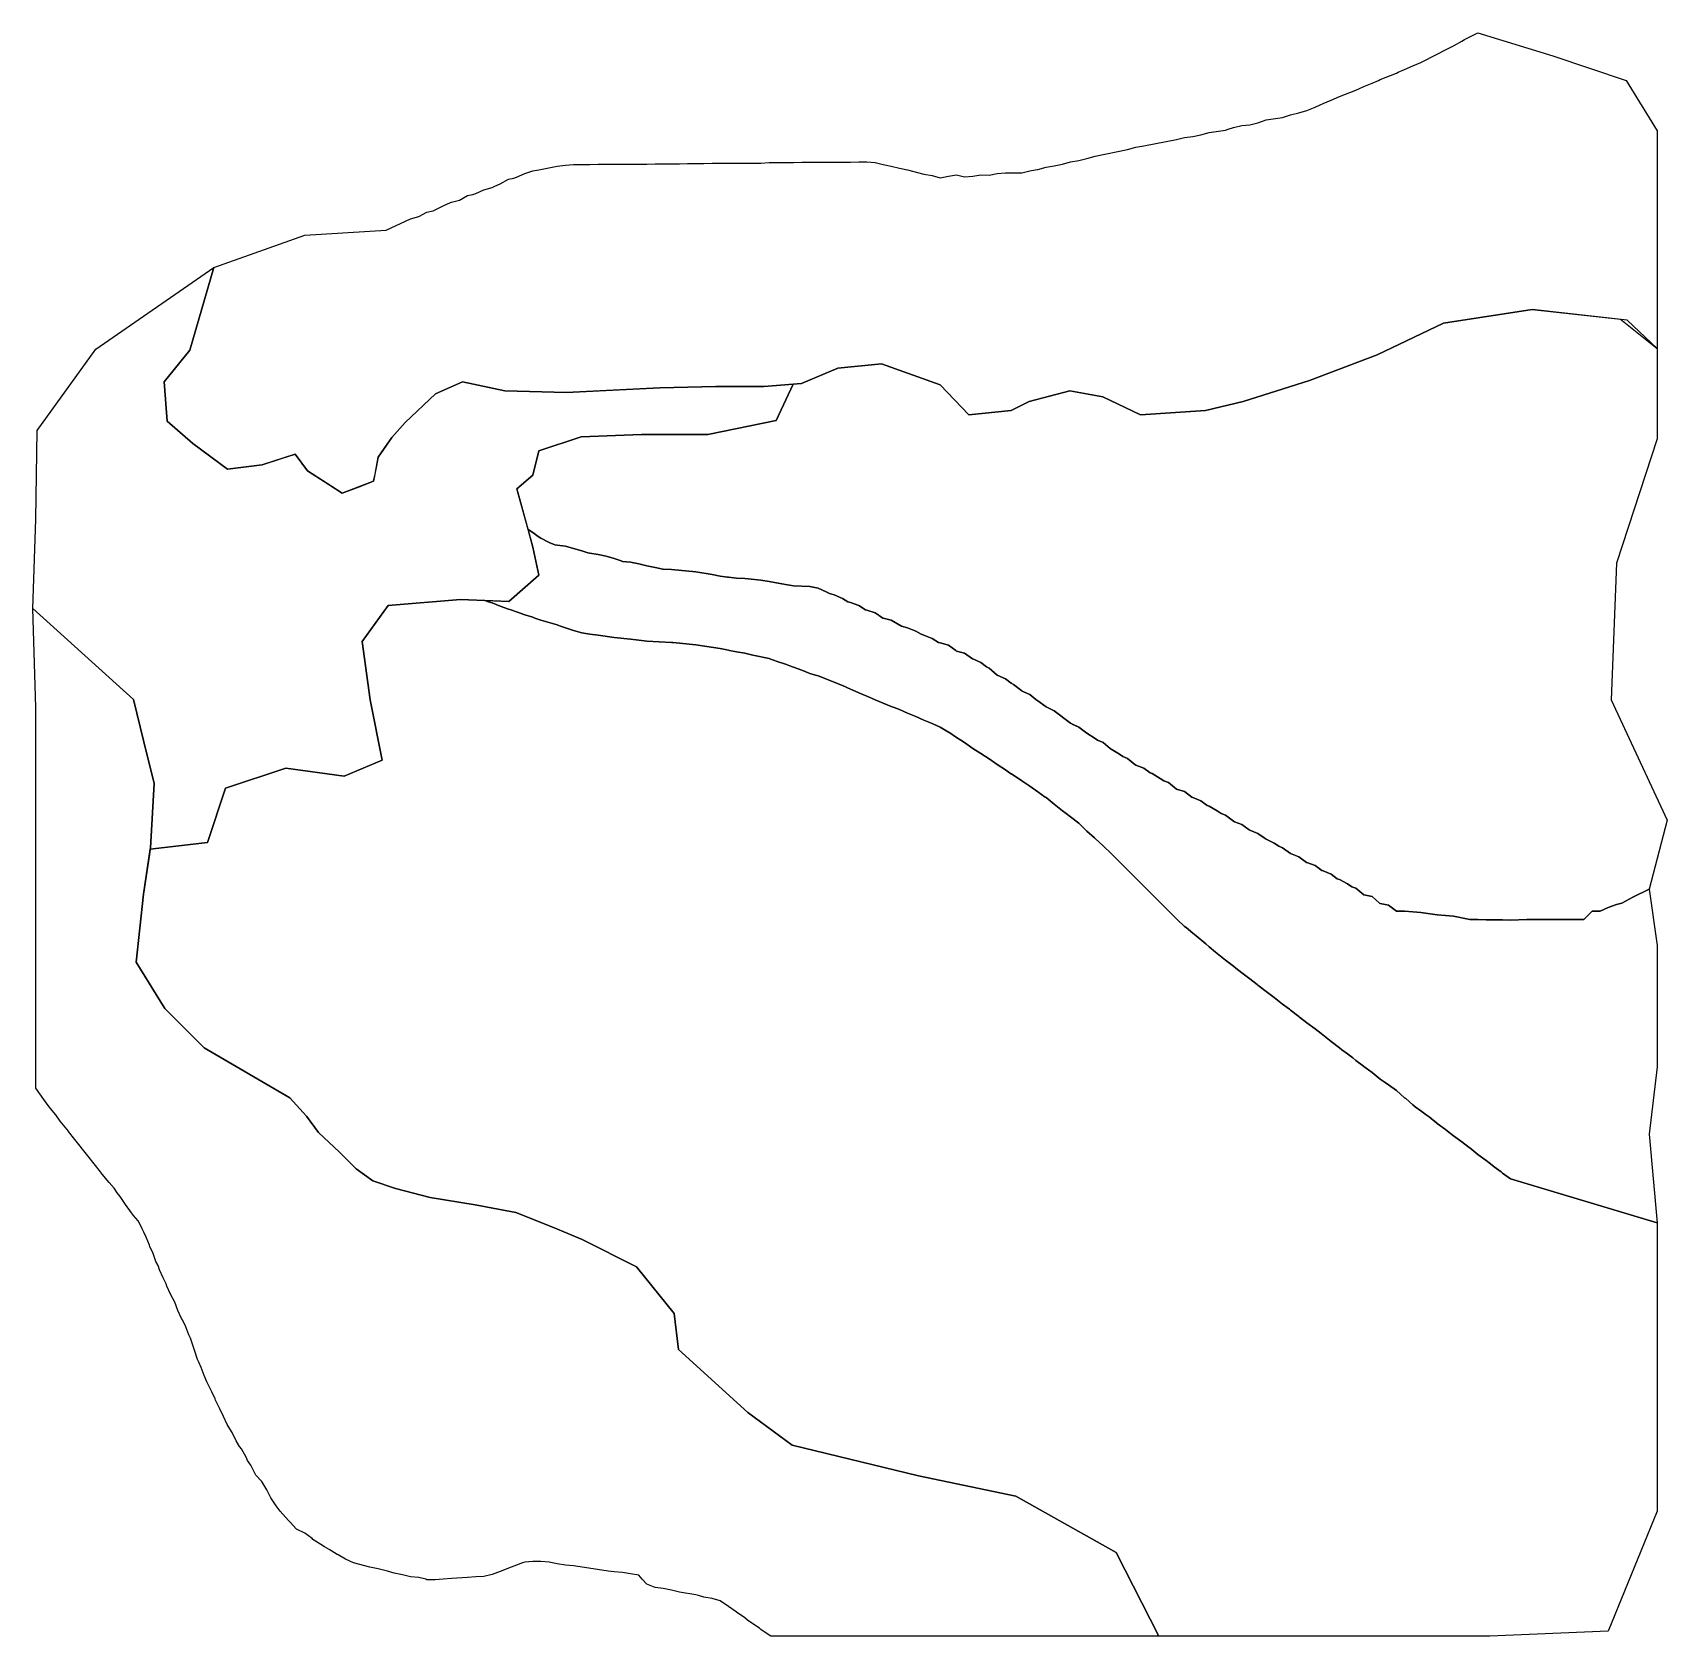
# Model space of a CAD drawing. Header units: feet. Extents: x 9002 to 13015, y 9010 to 12947.
import ezdxf

# ---------------------------------------------------------------- set-up
doc = ezdxf.new("R2010")
doc.units = ezdxf.units.FT
doc.header["$MEASUREMENT"] = 0
for name, color, linetype in [('GEO1', 244, 'Continuous'), ('GEO2', 94, 'Continuous'), ('GEO3', 11, 'Continuous'), ('GEO4', 50, 'Continuous'), ('GEO5', 160, 'Continuous'), ('GEO6', 40, 'Continuous')]:
    doc.layers.add(name, color=color, linetype=linetype)

msp = doc.modelspace()

# ---------------------------------------------------------------- linework, layer by layer
at = {"layer": 'GEO1'}
msp.add_lwpolyline([(9670, 12450), (9870, 12462), (9930, 12490), (9950, 12496), (9970, 12506), (9985, 12510), (9990, 12512), (10010, 12522), (10028, 12530), (10030, 12531), (10050, 12536), (10070, 12547), (10083, 12550), (10090, 12552), (10110, 12561), (10130, 12567), (10137, 12570), (10150, 12576), (10170, 12587), (10183, 12590), (10190, 12592), (10210, 12601), (10230, 12608), (10245, 12610), (10290, 12619), (10310, 12622), (10330, 12623), (10370, 12623), (10390, 12624), (10510, 12624), (10530, 12625), (10548.6, 12625), (10590, 12625), (10610, 12626), (10650, 12626), (10670, 12627), (10790, 12627), (10810, 12628), (10870, 12628), (10890, 12629), (11010, 12629), (11030, 12630), (11050, 12630), (11070, 12628), (11090, 12623), (11110, 12619), (11130, 12614), (11150, 12610), (11190, 12600), (11210, 12596), (11230, 12591), (11250, 12595), (11270, 12598), (11290, 12593), (11310, 12595), (11330, 12598), (11350, 12597), (11370, 12601), (11390, 12603), (11430, 12603), (11450, 12608), (11463, 12610), (11470, 12611), (11490, 12617), (11510, 12620), (11530, 12624), (11550, 12630), (11570, 12633), (11590, 12638), (11610, 12644), (11690, 12660), (11710, 12666), (11730, 12669), (11810, 12685), (11830, 12690), (11850, 12692), (11870, 12696), (11890, 12702), (11930, 12708), (11937, 12710), (11950, 12714), (11970, 12719), (11990, 12721), (12010, 12726), (12021, 12730), (12030, 12733), (12070, 12739), (12090, 12745), (12110, 12750), (12130, 12756), (12150, 12764), (12163, 12770), (12170, 12773), (12190, 12781), (12210, 12790), (12250, 12806), (12259, 12810), (12270, 12815), (12290, 12823), (12306, 12830), (12310, 12832), (12350, 12848), (12354, 12850), (12370, 12857), (12390, 12866), (12410, 12874), (12450, 12894), (12470, 12905), (12490, 12915), (12510, 12926), (12517, 12930), (12530, 12937), (12550, 12947), (12734, 12890), (12914, 12830), (12990, 12706), (12990, 12511), (12990, 12317), (12990, 12172), (12916.4, 12241.4), (12683.4, 12267.3), (12465.2, 12234), (12302.5, 12156.3), (12136.1, 12093.5), (11973.3, 12041.7), (11880.9, 12019.5), (11721.8, 12008.4), (11629.4, 12052.8), (11548, 12067.6), (11448.2, 12041.7), (11403.8, 12019.5), (11300.2, 12008.4), (11229.9, 12082.4), (11085.7, 12134.2), (10978.5, 12123.1), (10889.7, 12086.1), (10797.2, 12078.7), (10678.9, 12078.7), (10542, 12075), (10312.7, 12063.9), (10161.1, 12067.6), (10057.6, 12089.8), (9991, 12060.2), (9917, 11989.9), (9883.7, 11952.9), (9850.4, 11904.8), (9839.3, 11845.7), (9761.7, 11816.1), (9676.6, 11871.6), (9647, 11912.2), (9565.7, 11886.4), (9480.6, 11875.3), (9395.5, 11938.1), (9332.7, 11993.6), (9325.3, 12089.8), (9388.1, 12167.4), (9447.3, 12370.8)], close=True, dxfattribs=at)
at = {"layer": 'GEO2'}
msp.add_lwpolyline([(9010, 11290), (9002.3, 11533.2), (9250, 11310), (9274.1, 11208.9), (9300.4, 11103.7), (9291.6, 10945.9), (9274.1, 10831.9), (9256.6, 10665.4), (9326.7, 10551.4), (9423.1, 10455), (9633.7, 10331.6), (9674.4, 10287.2), (9704, 10246.5), (9755.8, 10198.4), (9796.4, 10157.7), (9837.1, 10128.2), (9892.6, 10109.7), (9977.7, 10087.5), (10088.6, 10069), (10188.5, 10050.5), (10280.9, 10013.5), (10351.2, 9983.9), (10484.3, 9917.3), (10576.8, 9802.7), (10587.9, 9713.9), (10758, 9559.5), (10866.2, 9479.1), (11176.9, 9404.2), (11415.4, 9354.3), (11662.3, 9215.6), (11767, 9010), (11422, 9010), (10887, 9010), (10814, 9010), (10810, 9013), (10790, 9027), (10786, 9030), (10770, 9041), (10757, 9050), (10750, 9055), (10730, 9069), (10729, 9070), (10710, 9083), (10690, 9097), (10670, 9103), (10650, 9106), (10637, 9110), (10630, 9112), (10590, 9118), (10570, 9123), (10550, 9127), (10530, 9130), (10510, 9138), (10498, 9150), (10490, 9160), (10470, 9163), (10450, 9167), (10430, 9168), (10415, 9170), (10410, 9171), (10330, 9183), (10310, 9185), (10290, 9188), (10270, 9192), (10250, 9194), (10230, 9194), (10210, 9192), (10205, 9190), (10190, 9185), (10170, 9177), (10152, 9170), (10150, 9169), (10130, 9162), (10110, 9157), (10090, 9156), (10070, 9154), (10030, 9152), (10010, 9150), (9990, 9149), (9970, 9149), (9967, 9150), (9950, 9154), (9930, 9156), (9910, 9161), (9890, 9165), (9873, 9170), (9870, 9171), (9850, 9176), (9830, 9180), (9790, 9190), (9770, 9199), (9752, 9210), (9750, 9211), (9730, 9223), (9719, 9230), (9710, 9235), (9690, 9248), (9688, 9250), (9670, 9263), (9650, 9273), (9634, 9290), (9630, 9294), (9616, 9310), (9610, 9317), (9600, 9330), (9590, 9345), (9587, 9350), (9577, 9370), (9570, 9382), (9565, 9390), (9550, 9406), (9538, 9430), (9530, 9442), (9526, 9450), (9515, 9470), (9510, 9476), (9502, 9490), (9492, 9510), (9490, 9513), (9480, 9530), (9471, 9550), (9461.6, 9568.8), (9451, 9590), (9450, 9593), (9442, 9610), (9432, 9630), (9430, 9635), (9423, 9650), (9416, 9670), (9410, 9683), (9407, 9690), (9400, 9710), (9394, 9730), (9390, 9742), (9386, 9750), (9378, 9770), (9370, 9787), (9368, 9790), (9359, 9810), (9351, 9830), (9341, 9850), (9332, 9870), (9330, 9875), (9323, 9890), (9314, 9910), (9310, 9920), (9305, 9930), (9298, 9950), (9290, 9967), (9289, 9970), (9281, 9990), (9275.1, 10001.8), (9271, 10010), (9270, 10013), (9261, 10030), (9250, 10043), (9245, 10050), (9230, 10070), (9217, 10090), (9210, 10099), (9202, 10110), (9190, 10124), (9185, 10130), (9170, 10149), (9169, 10150), (9153, 10170), (9138, 10190), (9106, 10230), (9090, 10249), (9090, 10250), (9070, 10275), (9059, 10290), (9050, 10301), (9043, 10310), (9030, 10328), (9010, 10356)], close=True, dxfattribs=at)
at = {"layer": 'GEO3'}
msp.add_lwpolyline([(9002.3, 11533.2), (9010, 11752), (9013, 11970), (9157, 12170), (9447.3, 12370.8), (9388.1, 12167.4), (9325.3, 12089.8), (9332.7, 11993.6), (9395.5, 11938.1), (9480.6, 11875.3), (9552.9, 11884.7), (9565.7, 11886.4), (9612.7, 11901.3), (9647, 11912.2), (9676.6, 11871.6), (9729, 11837.4), (9761.7, 11816.1), (9806.4, 11833.1), (9839.3, 11845.7), (9842.6, 11862.8), (9850.4, 11904.8), (9872.3, 11936.5), (9883.7, 11952.9), (9917, 11989.9), (9991, 12060.2), (10057.6, 12089.8), (10161.1, 12067.6), (10312.7, 12063.9), (10409.1, 12068.5), (10542, 12075), (10678.9, 12078.7), (10797.2, 12078.7), (10869.2, 12084.4), (10827, 11994.7), (10659.3, 11960.2), (10496.6, 11960.2), (10348.6, 11955.2), (10245.1, 11920.7), (10230, 11861), (10190.8, 11827), (10230.3, 11684), (10245.1, 11615), (10171.1, 11550.9), (10052.8, 11555.8), (9875.2, 11541), (9811.1, 11452.3), (9830.8, 11309.2), (9860.4, 11161.3), (9766.7, 11121.9), (9623.7, 11141.6), (9475.8, 11092.3), (9431.4, 10959.1), (9291.1, 10942.3), (9291.6, 10945.9), (9300.4, 11103.7), (9274.1, 11208.9), (9250, 11310)], close=True, dxfattribs=at)
at = {"layer": 'GEO4'}
msp.add_lwpolyline([(12990, 12172), (12990, 11950), (12889.8, 11644.6), (12876.7, 11309.2), (13014.8, 11013.4), (12970, 10844), (12930, 10825), (12903, 10810), (12890, 10807), (12870, 10799), (12850, 10790), (12830, 10790), (12810, 10770), (12670, 10770), (12630, 10768), (12610, 10769), (12570, 10769), (12550, 10770), (12530, 10770), (12490, 10778), (12470, 10780), (12450, 10781), (12410, 10787), (12390, 10789), (12370, 10790), (12350, 10790), (12330, 10805), (12310, 10809), (12308, 10810), (12290, 10826), (12270, 10830), (12250, 10847), (12240, 10850), (12230, 10857), (12210, 10868), (12204, 10870), (12190, 10881), (12170, 10889), (12167, 10890), (12150, 10902), (12130, 10910), (12129, 10910), (12110, 10924), (12094, 10930), (12090, 10932), (12070, 10946), (12061, 10950), (12050, 10957), (12030, 10967), (12025, 10970), (12010, 10981), (11990, 10989), (11988, 10990), (11970, 11003), (11952, 11010), (11950, 11011), (11930, 11026), (11920, 11030), (11910, 11037), (11890, 11048), (11885, 11050), (11870, 11061), (11850, 11069), (11848, 11070), (11830, 11084), (11810, 11090), (11790, 11106), (11779, 11110), (11770, 11116), (11750, 11128), (11745, 11130), (11730, 11141), (11710, 11149), (11708, 11150), (11690, 11165), (11678, 11170), (11670, 11176), (11650, 11188), (11647, 11190), (11630, 11204), (11616, 11210), (11610, 11214), (11590, 11227), (11570, 11242), (11553, 11250), (11550, 11252), (11510, 11282), (11493, 11290), (11490, 11292), (11470, 11307), (11465, 11310), (11450, 11322), (11431, 11330), (11430, 11331), (11410, 11347), (11404, 11350), (11390, 11361), (11370, 11370), (11350, 11387), (11344, 11390), (11330, 11401), (11310, 11410), (11309, 11410), (11290, 11424), (11270, 11429), (11268, 11430), (11250, 11443), (11230, 11449), (11226, 11450), (11210, 11460), (11190, 11468), (11183, 11470), (11170, 11478), (11150, 11486), (11135, 11490), (11110, 11505), (11090, 11510), (11089, 11510), (11070, 11523), (11050, 11529), (11047, 11530), (11030, 11541), (11010, 11548), (11003, 11550), (10990, 11558), (10970, 11567), (10958, 11570), (10950, 11574), (10930, 11583), (10910, 11587), (10870, 11589), (10865, 11590), (10850, 11592), (10810, 11600), (10790, 11603), (10750, 11607), (10730, 11608), (10710, 11610), (10708, 11610), (10690, 11613), (10670, 11617), (10630, 11623), (10570, 11629), (10550, 11630), (10549, 11630), (10530, 11634), (10510, 11638), (10490, 11643), (10470, 11647), (10450, 11649), (10447, 11650), (10430, 11656), (10410, 11662), (10390, 11666), (10370, 11669), (10365, 11670), (10350, 11675), (10330, 11681), (10310, 11686), (10290, 11689), (10284, 11690), (10270, 11695), (10250, 11706), (10243, 11710), (10230, 11720), (10218.3, 11727.3), (10190.8, 11827), (10230, 11861), (10245.1, 11920.7), (10348.6, 11955.2), (10496.6, 11960.2), (10659.3, 11960.2), (10827, 11994.7), (10869.2, 12084.4), (10889.7, 12086.1), (10978.5, 12123.1), (11085.7, 12134.2), (11229.9, 12082.4), (11300.2, 12008.4), (11403.8, 12019.5), (11448.2, 12041.7), (11548, 12067.6), (11629.4, 12052.8), (11721.8, 12008.4), (11880.9, 12019.5), (11973.3, 12041.7), (12136.1, 12093.5), (12302.5, 12156.3), (12465.2, 12234), (12683.4, 12267.3), (12899.5, 12243.3)], close=True, dxfattribs=at)
at = {"layer": 'GEO5'}
msp.add_lwpolyline([(12970, 10844), (12990, 10706), (12990, 10408), (12970, 10243), (12990, 10025), (12630, 10133), (12610, 10147), (12607, 10150), (12590, 10163), (12581, 10170), (12570, 10178), (12550, 10193), (12530, 10209), (12528, 10210), (12510, 10224), (12490, 10239), (12475, 10250), (12470, 10254), (12450, 10269), (12449, 10270), (12430, 10285), (12423, 10290), (12410, 10300), (12396, 10310), (12390, 10315), (12373, 10330), (12370, 10332), (12350, 10350), (12330, 10364), (12322, 10370), (12310, 10378), (12290, 10394), (12270, 10409), (12269, 10410), (12250, 10424), (12243, 10430), (12230, 10440), (12216, 10450), (12210, 10455), (12190, 10470), (12165, 10490), (12150, 10501), (12130, 10516), (12112, 10530), (12110, 10532), (12090, 10547), (12087, 10550), (12070, 10562), (12050, 10578), (12030, 10593), (12010, 10609), (12008, 10610), (11990, 10624), (11970, 10639), (11956, 10650), (11950, 10655), (11930, 10670), (11910, 10686), (11906, 10690), (11890, 10703), (11882, 10710), (11858, 10730), (11850, 10736), (11834, 10750), (11830, 10753), (11812, 10770), (11650, 10932), (11631, 10950), (11630, 10951), (11610, 10969), (11609, 10970), (11590, 10987), (11587, 10990), (11570, 11006), (11550, 11022), (11539, 11030), (11530, 11037), (11514, 11050), (11510, 11053), (11490, 11069), (11488, 11070), (11470, 11083), (11450, 11097), (11430, 11110), (11410, 11124), (11400, 11130), (11390, 11137), (11370, 11150), (11350, 11164), (11341, 11170), (11330, 11177), (11310, 11190), (11290, 11204), (11281, 11210), (11270, 11217), (11251, 11230), (11250, 11230), (11230, 11242), (11212, 11250), (11210, 11251), (11190, 11259), (11170, 11268), (11150, 11276), (11130, 11285), (11117, 11290), (11110, 11293), (11070, 11309), (11069, 11310), (11050, 11318), (11030, 11326), (11021, 11330), (11010, 11335), (10990, 11344), (10930, 11368), (10924, 11370), (10910, 11374), (10890, 11382), (10870, 11389), (10867, 11390), (10850, 11397), (10830, 11403), (10812, 11410), (10810, 11411), (10770, 11419), (10750, 11424), (10730, 11427), (10713, 11430), (10710, 11431), (10690, 11435), (10630, 11444), (10590, 11448), (10574, 11450), (10570, 11450), (10510, 11453), (10490, 11456), (10470, 11458), (10430, 11462), (10390, 11468), (10370, 11470), (10350, 11474), (10330, 11479), (10310, 11486), (10298, 11490), (10290, 11493), (10250, 11505), (10235, 11510), (10230, 11512), (10210, 11518), (10190, 11525), (10176, 11530), (10170, 11532), (10150, 11539), (10130, 11547), (10121, 11550), (10111.8, 11553.3), (10134, 11552.4), (10171.1, 11550.9), (10245.1, 11615), (10230.3, 11684), (10218.3, 11727.3), (10230, 11720), (10243, 11710), (10250, 11706), (10270, 11695), (10284, 11690), (10290, 11689), (10310, 11686), (10330, 11681), (10350, 11675), (10365, 11670), (10370, 11669), (10390, 11666), (10410, 11662), (10430, 11656), (10447, 11650), (10450, 11649), (10470, 11647), (10490, 11643), (10510, 11638), (10530, 11634), (10549, 11630), (10550, 11630), (10570, 11629), (10630, 11623), (10670, 11617), (10690, 11613), (10708, 11610), (10710, 11610), (10730, 11608), (10750, 11607), (10790, 11603), (10810, 11600), (10850, 11592), (10865, 11590), (10870, 11589), (10910, 11587), (10930, 11583), (10950, 11574), (10958, 11570), (10970, 11567), (10990, 11558), (11003, 11550), (11010, 11548), (11030, 11541), (11047, 11530), (11050, 11529), (11070, 11523), (11074.5, 11519.9), (11089, 11510), (11090, 11510), (11110, 11505), (11135, 11490), (11150, 11486), (11170, 11478), (11183, 11470), (11190, 11468), (11210, 11460), (11226, 11450), (11230, 11449), (11250, 11443), (11268, 11430), (11270, 11429), (11290, 11424), (11309, 11410), (11310, 11410), (11330, 11401), (11344, 11390), (11350, 11387), (11370, 11370), (11390, 11361), (11404, 11350), (11410, 11347), (11430, 11331), (11431, 11330), (11450, 11322), (11465, 11310), (11470, 11307), (11490, 11292), (11493, 11290), (11510, 11282), (11550, 11252), (11553, 11250), (11553.5, 11249.7), (11570, 11242), (11590, 11227), (11610, 11214), (11616, 11210), (11630, 11204), (11647, 11190), (11650, 11188), (11670, 11176), (11678, 11170), (11690, 11165), (11708, 11150), (11710, 11149), (11730, 11141), (11745, 11130), (11750, 11128), (11770, 11116), (11779, 11110), (11790, 11106), (11810, 11090), (11830, 11084), (11848, 11070), (11850, 11069), (11870, 11061), (11885, 11050), (11890, 11048), (11910, 11037), (11920, 11030), (11930, 11026), (11950, 11011), (11952, 11010), (11970, 11003), (11988, 10990), (11990, 10989), (12010, 10981), (12025, 10970), (12030, 10967), (12050, 10957), (12061, 10950), (12070, 10946), (12090, 10932), (12094, 10930), (12110, 10924), (12129, 10910), (12130, 10910), (12150, 10902), (12167, 10890), (12170, 10889), (12190, 10881), (12204, 10870), (12210, 10868), (12230, 10857), (12240, 10850), (12250, 10847), (12270, 10830), (12290, 10826), (12308, 10810), (12310, 10809), (12330, 10805), (12350, 10790), (12370, 10790), (12390, 10789), (12410, 10787), (12450, 10781), (12470, 10780), (12490, 10778), (12530, 10770), (12550, 10770), (12570, 10769), (12610, 10769), (12630, 10768), (12670, 10770), (12810, 10770), (12830, 10790), (12850, 10790), (12870, 10799), (12890, 10807), (12903, 10810), (12930, 10825)], close=True, dxfattribs=at)
at = {"layer": 'GEO6'}
msp.add_lwpolyline([(12990, 10025), (12990, 9782), (12990, 9482), (12990, 9317), (12870, 9023), (12579, 9010), (12173, 9010), (11767, 9010), (11662.3, 9215.6), (11415.4, 9354.3), (11176.9, 9404.2), (10866.2, 9479.1), (10758, 9559.5), (10587.9, 9713.9), (10576.8, 9802.7), (10484.3, 9917.3), (10351.2, 9983.9), (10280.9, 10013.5), (10188.5, 10050.5), (10088.6, 10069), (9977.7, 10087.5), (9892.6, 10109.7), (9837.1, 10128.2), (9796.4, 10157.7), (9755.8, 10198.4), (9704, 10246.5), (9674.4, 10287.2), (9633.7, 10331.6), (9423.1, 10455), (9326.7, 10551.4), (9256.6, 10665.4), (9274.1, 10831.9), (9291.1, 10942.3), (9431.4, 10959.1), (9475.8, 11092.3), (9623.7, 11141.6), (9766.7, 11121.9), (9860.4, 11161.3), (9830.8, 11309.2), (9811.1, 11452.3), (9875.2, 11541), (10052.8, 11555.8), (10111.8, 11553.3), (10121, 11550), (10130, 11547), (10150, 11539), (10170, 11532), (10176, 11530), (10190, 11525), (10210, 11518), (10230, 11512), (10235, 11510), (10250, 11505), (10290, 11493), (10298, 11490), (10310, 11486), (10330, 11479), (10350, 11474), (10370, 11470), (10390, 11468), (10430, 11462), (10470, 11458), (10490, 11456), (10510, 11453), (10570, 11450), (10574, 11450), (10590, 11448), (10630, 11444), (10690, 11435), (10710, 11431), (10713, 11430), (10730, 11427), (10750, 11424), (10770, 11419), (10810, 11411), (10812, 11410), (10830, 11403), (10850, 11397), (10867, 11390), (10870, 11389), (10890, 11382), (10910, 11374), (10924, 11370), (10930, 11368), (10990, 11344), (11010, 11335), (11021, 11330), (11030, 11326), (11050, 11318), (11069, 11310), (11070, 11309), (11110, 11293), (11117, 11290), (11130, 11285), (11150, 11276), (11170, 11268), (11190, 11259), (11210, 11251), (11212, 11250), (11230, 11242), (11250, 11230), (11251, 11230), (11270, 11217), (11281, 11210), (11290, 11204), (11310, 11190), (11330, 11177), (11341, 11170), (11350, 11164), (11370, 11150), (11390, 11137), (11400, 11130), (11410, 11124), (11430, 11110), (11450, 11097), (11470, 11083), (11488, 11070), (11490, 11069), (11510, 11053), (11514, 11050), (11530, 11037), (11539, 11030), (11550, 11022), (11570, 11006), (11587, 10990), (11590, 10987), (11609, 10970), (11610, 10969), (11630, 10951), (11631, 10950), (11650, 10932), (11812, 10770), (11830, 10753), (11834, 10750), (11850, 10736), (11858, 10730), (11882, 10710), (11890, 10703), (11906, 10690), (11910, 10686), (11930, 10670), (11950, 10655), (11956, 10650), (11970, 10639), (11990, 10624), (12008, 10610), (12010, 10609), (12030, 10593), (12050, 10578), (12070, 10562), (12087, 10550), (12090, 10547), (12110, 10532), (12112, 10530), (12130, 10516), (12150, 10501), (12165, 10490), (12190, 10470), (12210, 10455), (12216, 10450), (12230, 10440), (12243, 10430), (12250, 10424), (12269, 10410), (12270, 10409), (12290, 10394), (12310, 10378), (12322, 10370), (12330, 10364), (12350, 10350), (12370, 10332), (12373, 10330), (12390, 10315), (12396, 10310), (12410, 10300), (12423, 10290), (12430, 10285), (12449, 10270), (12450, 10269), (12470, 10254), (12475, 10250), (12490, 10239), (12510, 10224), (12528, 10210), (12530, 10209), (12550, 10193), (12570, 10178), (12581, 10170), (12590, 10163), (12607, 10150), (12610, 10147), (12630, 10133)], close=True, dxfattribs=at)

doc.saveas('drawing.dxf')
